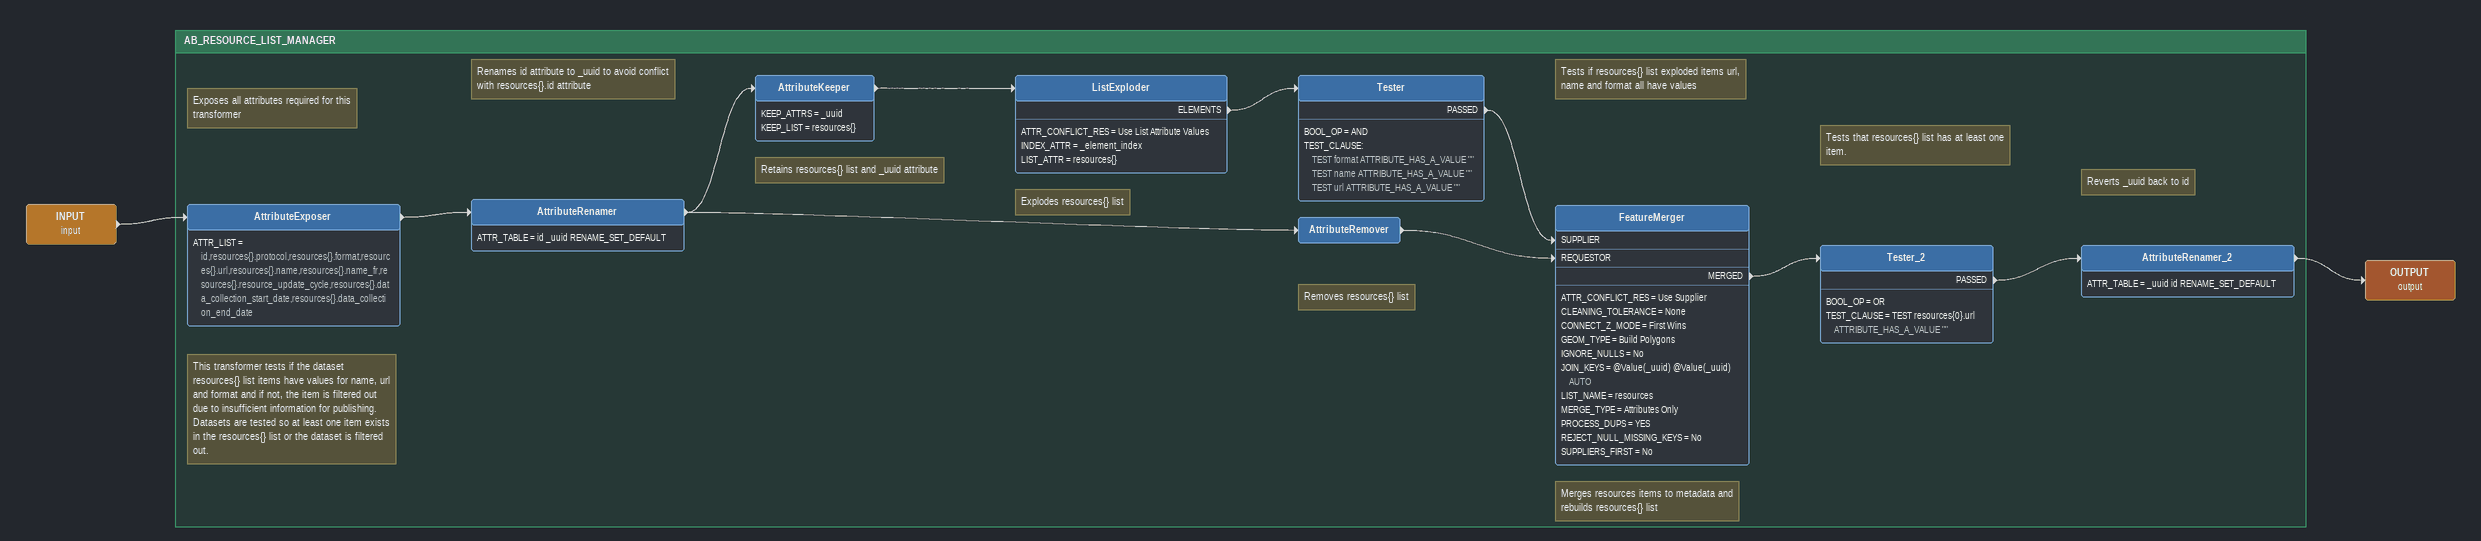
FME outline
INPUT (input)
    -> AttributeExposer
OUTPUT (output)

Bookmark: AB_RESOURCE_LIST_MANAGER
Note: Exposes all attributes required for this transformer
Note: This transformer tests if the dataset resources{} list items have values for name, url and format and if not, the item is filtered out due to insufficient information for publishing. Datasets are tested so at least one item exists in the resources{} list or the dataset is filtered out.
AttributeExposer
    ATTR_LIST = id,resources{}.protocol,resources{}.format,resources{}.url,resources{}.name,resources{}.name_fr,resources{}.resource_update_cycle,resources{}.data_collection_start_date,resources{}.data_collection_end_date
    -> AttributeRenamer
Note: Renames id attribute to _uuid to avoid conflict with resources{}.id attribute
AttributeRenamer
    ATTR_TABLE = id _uuid RENAME_SET_DEFAULT
    -> AttributeKeeper
    -> AttributeRemover
Note: Retains resources{} list and _uuid attribute
AttributeKeeper
    KEEP_ATTRS = _uuid
    KEEP_LIST = resources{}
    -> ListExploder
Note: Explodes resources{} list
ListExploder
    ATTR_CONFLICT_RES = Use List Attribute Values
    INDEX_ATTR = _element_index
    LIST_ATTR = resources{}
    ELEMENTS -> Tester
Note: Tests if resources{} list exploded items url, name and format all have values
Tester
    BOOL_OP = AND
    TEST_CLAUSE:
      TEST format ATTRIBUTE_HAS_A_VALUE ""
      TEST name ATTRIBUTE_HAS_A_VALUE ""
      TEST url ATTRIBUTE_HAS_A_VALUE ""
    PASSED -> FeatureMerger [SUPPLIER]
Note: Removes resources{} list
AttributeRemover
    -> FeatureMerger [REQUESTOR]
Note: Merges resources items to metadata and rebuilds resources{} list
FeatureMerger
    ATTR_CONFLICT_RES = Use Supplier
    CLEANING_TOLERANCE = None
    CONNECT_Z_MODE = First Wins
    GEOM_TYPE = Build Polygons
    IGNORE_NULLS = No
    JOIN_KEYS = @Value(_uuid) @Value(_uuid) AUTO
    LIST_NAME = resources
    MERGE_TYPE = Attributes Only
    PROCESS_DUPS = YES
    REJECT_NULL_MISSING_KEYS = No
    SUPPLIERS_FIRST = No
    MERGED -> Tester_2
Note: Tests that resources{} list has at least one item.
Tester_2
    BOOL_OP = OR
    TEST_CLAUSE = TEST resources{0}.url ATTRIBUTE_HAS_A_VALUE ""
    PASSED -> AttributeRenamer_2
Note: Reverts _uuid back to id
AttributeRenamer_2
    ATTR_TABLE = _uuid id RENAME_SET_DEFAULT
    -> OUTPUT (output)
